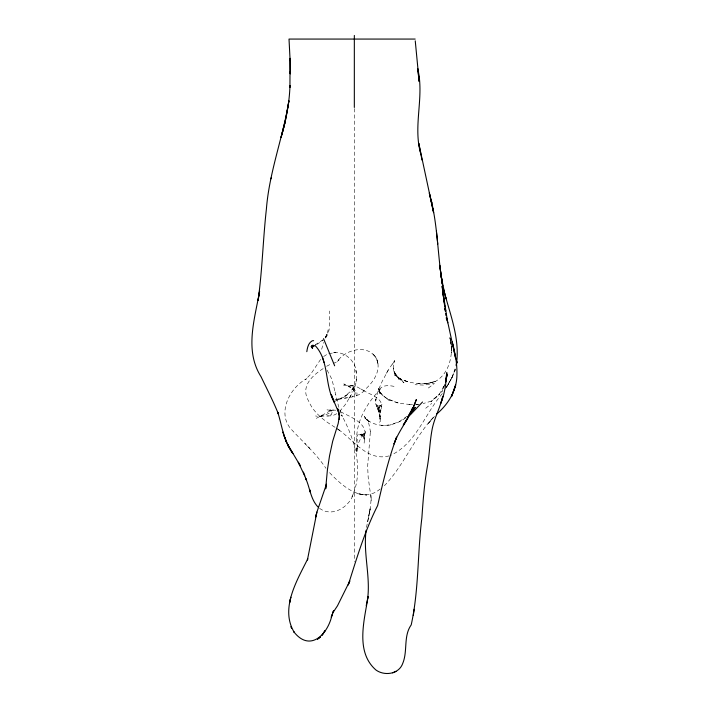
<?xml version="1.0" encoding="UTF-8"?>
<svg xmlns="http://www.w3.org/2000/svg" width="709" height="709" viewBox="0 0 709 709"><rect width="100%" height="100%" fill="white"/><g stroke="black" fill="none" stroke-linecap="round" stroke-linejoin="round"><path stroke-width="0.53" stroke-dasharray="3.54 2.66" d="M393.601 370.674L393.371 368.077L395.666 375.974C393.043 371.268 392.892 365.534 394.762 360.535L388.559 369.566L382.266 381.212L378.517 389.658L376.257 397.386L375.513 403.199L377.959 409.332L376.576 405.708L381.345 405.814L379.359 422.404M379.891 409.598L380.299 421.846L379.829 414.437L379.944 417.84M394.062 386.361C388.798 385.35 380.813 384.553 378.916 391.146L380.042 389.569C365.773 404.422 353.791 424.948 357.265 446.253L357.504 442.912M405.761 417.778C394.133 426.791 376.062 428.821 364.887 417.964L369.132 421.828L364.231 416.422L367.386 420.49L366.704 419.134L368.769 423.353L370.541 431.985L370.452 430.691L367.634 466.407L368.184 477.325L371.153 498.808L370.532 506.244L367.741 521.611L370.47 507.573L369.167 513.768M356.928 442.744L357.504 437.444M363.637 435.521L364.169 439.695L364.896 433.226C360.163 438.047 357.106 444.587 356.592 451.349L357.097 445.81M364.116 443.152L364.435 439.872L363.894 437.338L364.648 439.27L362.308 435.565L360.269 434.626L361.634 433.952L359.755 433.819M380.742 405.442L378.73 408.845L379.705 411.442L378.766 408.703L378.969 406.771L378.34 411.566L378.854 407.71M356.592 451.349L357.132 446.794L357.407 451.243M352.86 385.829L348.411 385.829L352.86 385.829L353.374 386.999L353.773 390.65L352.719 388.816L355.058 392.405L355.165 394.222L352.205 396.597M364.054 390.65L360.863 388.993C367.962 394.16 385.474 397.687 380.919 409.439L381.079 408.73L380.547 411.796M366.491 527.469L369.69 511.251M375.54 401.259L375.938 399.149L375.814 399.77M316.294 418.381L330.908 410.449L333.283 410.077L331.342 410.263L329.986 412.842L324.811 415.173L319.192 416.564L315.523 415.97M321.656 349.28L323.605 342.42M325.422 337.59L326.636 334.586L325.156 338.06L327.203 333.939L328.205 329.49M445.287 388.567L451.571 378.571L455.577 367.599M365.073 433.536C365.543 422.077 348.5 416.015 339.895 411.45M356.662 437.019L358.231 434.262M380.024 388.895L379.421 390.881L379.315 388.621L379.687 393.389L378.464 388.523L380.724 393.885L379.421 391.244L383.906 397.262M454.593 371.543L455.222 369.602L451.571 378.571L455.222 369.602M353.374 386.999L351.522 390.437L344.946 396.349L349.493 393.229M319.555 508.318C332.477 518.075 350.237 506.572 353.871 492.56C363.07 466.531 354.19 438.135 341.499 414.862L342.252 416.325L338.618 406.594L335.047 391.873L335.791 394.691M354.411 386.52L350.92 392.272M364.134 435.592L365.569 431.692M444.942 383.994L441.716 392.166L444.827 384.305M378.836 408.508L380.13 405.477M351.912 496.876L353.871 492.56M325.458 337.413L327.203 333.939M443.807 386.157L439.243 394.496L430.975 401.719L439.819 393.912L430.912 401.241L423.149 403.563M325.759 337.803C331.263 330.013 329.446 319.91 329.313 310.994M386.308 373.368L388.559 369.566M446.51 387.362L452.386 376.745L448.141 384.446L449.196 382.94L445.279 388.585M356.131 395.941L357.088 394.541L356.849 392.573L352.781 387.406M442.327 393.61C424.788 413.781 416.263 443.347 390.854 455.258M392.369 364.142L394.355 361.546L393.282 362.937M361.111 436.248L365.507 431.249M320.601 359.428L310.56 374.423L305.65 379.395L306.536 378.757C290.123 387.415 277.015 412.31 290.548 428.502C302.513 441.636 316.054 453.432 325.963 468.321M434.475 416.44L427.802 424.106L433.181 417.504C413.932 438.33 403.651 465.795 384.056 486.09M339.646 411.53L345.416 404.449L350.769 395.684L348.81 398.945C352.621 393.052 355.865 386.538 356.405 379.43L355.998 382.213L356.6 375.593L355.812 369.752L356.343 372.597M425.71 408.278L431.719 403.43M316.746 344.512L323.437 340.01M323.153 368.6C311.951 375.735 300.093 386.759 308.663 401.099C313.688 412.993 324.43 420.862 335.118 427.341M428.325 388.027L434.387 383.525L424.212 385.102L415.057 384.73M323.614 356.547L327.788 353.871M407.188 416.192L399.273 421.66L390.065 424.975M336.793 413.71L332.548 415.74L327.744 415.979L331.457 414.597L332.211 412.035L330.793 410.458L326.893 409.811M323.162 339.708L315.301 344.76L317.605 343.324M326.592 366.296L330.678 364.125M380.175 488.971C362.219 504.365 341.472 485.328 329.056 472.132M364.896 433.226L363.026 434.307L359.108 434.83L361.546 434.768M344.29 396.34L347.029 394.771M335.065 401.259L341.401 397.953L344.964 397.129M338.344 399.592C347.729 396.801 358.559 398.369 365.321 389.312C373.253 382.178 381.034 371.046 377.037 359.942C369.354 343.253 345.788 348.837 337.05 361.67L339.124 359.764L335.756 362.45L333.319 363.336M319.821 416.759L322.267 415.873L319.591 416.112L328.329 415.97M331.342 410.263L330.181 410.626L330.793 410.458L331.156 411.211L331.466 410.227L330.908 410.449L331.927 410.032L335.729 410.21M328.772 353.587L335.933 352.577L332.459 352.754C344.007 350.716 355.395 360.367 356.21 371.879M334.905 399.787L341.818 398.068M388.975 455.914C366.872 461.754 352.728 438.738 336.421 428.147L340.604 431.134L337.502 428.927M425.976 383.844L435.76 381.345L425.976 383.844L416.573 383.702M375.859 404.742L377.977 405.397M338.468 398.954L346.541 397.829M381.07 425.675L390.039 425.081M343.626 385.758L347.118 385.696L350.406 387.07L343.812 383.959L347.118 385.696M379.421 391.244C386.387 401.719 400.355 404.059 412.053 404.476M416.148 404.458L418.195 404.449M408.978 404.493L414.278 404.476M415.341 404.476L420.632 404.467M351.132 385.43L355.918 386.263L361.298 389.223M329.322 409.962L331.44 410.502L329.605 409.128M397.403 402.756L398.112 402.951L387.034 398.671L389.365 400.736L381.921 394.603M360.269 434.626L363.283 436.221L361.634 435.096M381.371 404.44L382.045 404.742M347.818 385.678L353.747 390.225M376.949 405.486L379.111 408.092L377.879 405.902M394.975 373.811L399.123 379.421L393.885 371.224L394.975 373.811L397.838 377.41L403.979 382.86L399.991 378.757L394.629 375.034L400.789 379.093L408.747 382.204L399.991 378.757C410.839 383.604 423.503 385.457 434.954 381.699C448.044 374.547 452.413 358.657 451.314 344.645M402.597 381.052L395.826 374.795L397.838 377.41M308.885 447.609L309.47 448.23L304.879 443.293M375.3 356.671L372.544 353.552C375.814 356.432 377.392 360.057 378.163 364.727L377.037 359.942L377.232 360.544M327.115 370.151L331.865 379.164L335.339 393.016M377.693 408.597L379.9 417.052L378.181 407.453M378.207 406.753L378.766 408.703M449.869 337.209L450.286 339.141M450.002 338.485L451.039 343.688M450.552 340.896L450.011 337.963L450.525 341.135M450.738 341.871L451.456 345.77M450.702 342.19L451.048 344.308M450.773 341.809L451.101 344.379M370.94 495.042L371.259 500.846L371.153 498.808M451.216 346.001L451.536 352.878L451.341 345.673M354.332 108.557L354.332 561.581M366.633 495.086L356.831 493.579L366.633 495.086"/><path stroke-width="1.06" d="M415.182 39.066L289.015 39.066L290.114 60.637L290.061 58.386L289.937 87.358L289.972 85.629C289.405 103.248 285.94 120.592 281.048 137.475L285.186 121.611L288.935 100.749C283.077 137.183 269.26 171.986 266.398 209.022C262.986 239.429 262.339 270.102 258.085 300.421L259.583 291.31C254.708 319.325 244.33 350.494 261.063 376.745C266.947 389.117 273.328 401.285 278.407 414.021L277.768 412.266C282.164 426.215 283.706 441.512 292.87 453.512L287.659 444.57L288.395 446.183L284.256 436.239L286.507 442.194L285.824 440.44M339.15 419.427L339.567 415.323L338.158 423.61L332.681 441.264L329.57 455.657L327.434 469.615L325.644 488.829L326.486 484.176L316.905 512.058L307.414 560.013L307.777 558.754C297.106 580.414 279.842 608.366 294.164 632.215L293.907 631.905C310.09 652.581 328.001 634.369 332.042 614.827L331.245 617.211L333.673 610.529L332.503 613.303L337.502 605.77L349.829 580.928L348.119 585.093M366.225 605.654L368.086 596.473C364.453 620.162 355.023 651.775 375.983 670.04C384.615 676.226 398.954 674.232 402.747 663.385C407.879 650.986 403.191 636.212 411.211 624.886C418.939 589.835 417.415 553.507 421.873 517.978C423.078 500.501 424.372 482.989 427.509 465.742C429.548 453.556 429.858 441.149 432.189 429.016C434.466 417.725 440.227 407.542 442.806 396.34L440.856 403.155C444.782 393.486 446.121 383.011 446.821 372.668L445.527 381.929M413.312 615.465L414.153 609.27M366.119 530.235C363.105 553.02 370.497 575.841 367.67 598.52M270.98 178.854L271.157 177.835M306.811 351.673C307.351 347.676 308.397 342.828 312.27 340.763L313.635 340.674M445.58 381.903L447.184 374.467L445.536 381.353M456.144 365.649C460.575 339.966 450.277 314.947 443.843 290.486L446.058 298.764L445.358 296.114M316.577 513.396L315.709 516.958L316.905 512.058M314.938 345.575L313.192 346.329L313.449 345.274L313.724 345.974M456.321 364.648L457.057 361.696L456.578 363.584M282.306 132.805L285.31 121.381M348.562 584.003C356.999 557.407 364.94 530.571 377.64 505.57C382.887 482.466 388.408 459.352 396.606 437.063L394.036 443.994C398.493 430.975 407.976 420.481 412.789 407.604L407.294 419.001L403.279 425.108L412.39 409.926L416.343 399.584L411.787 411.211L412.39 409.926L409.332 414.242M407.781 416.741L409.093 414.987M410.414 413.232L412.381 410.6L409.173 414.552M410.21 413.179L413.675 409.12M410.325 413.152L415.332 407.427L410.245 413.143M422.529 402.012L410.272 414.942L408.473 416.077M436.602 414.109C448.106 404.352 456.614 390.889 456.915 375.442C457.323 364.072 455.116 352.843 452.227 341.898L455.754 358.905L446.847 318.084L447.689 322.772L442.115 286.179L443.728 298.604L442.478 289.042M392.671 672.885L396.012 671.352M315.478 345.948C329.446 361.173 324.35 385.049 334.48 402.632L331.254 394.55L332.592 398.112M318.057 507.05C310.533 499.287 309.966 487.748 305.623 478.291L306.199 479.833L303.425 472.088M311.1 346.488L312.563 348.536L311.818 345.46L312.811 347.082L312.598 345.177L313.192 346.329M287.659 444.57L300.545 466.203L298.259 462.197L304.702 475.828M323.543 338.645L334.657 365.791M332.53 397.944L339.141 413.684M291.213 627.155L291.018 626.632L291.603 628.254M283.582 433.952L282.971 432.065L284.903 438.082M324.048 362.485L322.471 357.23M339.159 413.648L337.759 408.863L339.443 415.935L339.194 413.657L339.345 417.459M443.462 288.714L444.685 293.632L440.688 273.931M422.032 160.119L418.753 143.307L433.598 212.647L429.317 192.99L431.808 202.889L431.391 201.152C438.002 229.06 437.799 257.961 442.708 286.135L439.704 265.308L442.425 283.937L440.67 273.851M420.393 152.488C413.046 124.74 424.54 96.397 417.672 68.56L419.152 81.526L415.252 40.856M445.669 313.564L445.97 315.611M446.262 317.65L446.564 319.697M444.251 301.564L444.534 303.603L443.799 298.241M444.951 305.996L445.642 310.879L445.287 308.362M445.376 311.411L444.942 308.264L445.234 310.391M444.658 306.164L443.019 293.18M437.763 244.135L436.425 231.214M290.238 71.715L290.291 73.887L290.061 58.386M354.332 35.45L354.332 107.449M290.043 601.046L289.83 602.304L290.77 597.226L290.043 601.046M455.648 385.014L451.527 396.57L455.648 385.014M324.899 630.868L322.214 635.025L324.899 630.868M320.433 637.045L317.481 639.128L320.433 637.045M310.533 492.516L309.638 489.697L310.524 492.533"/></g></svg>
